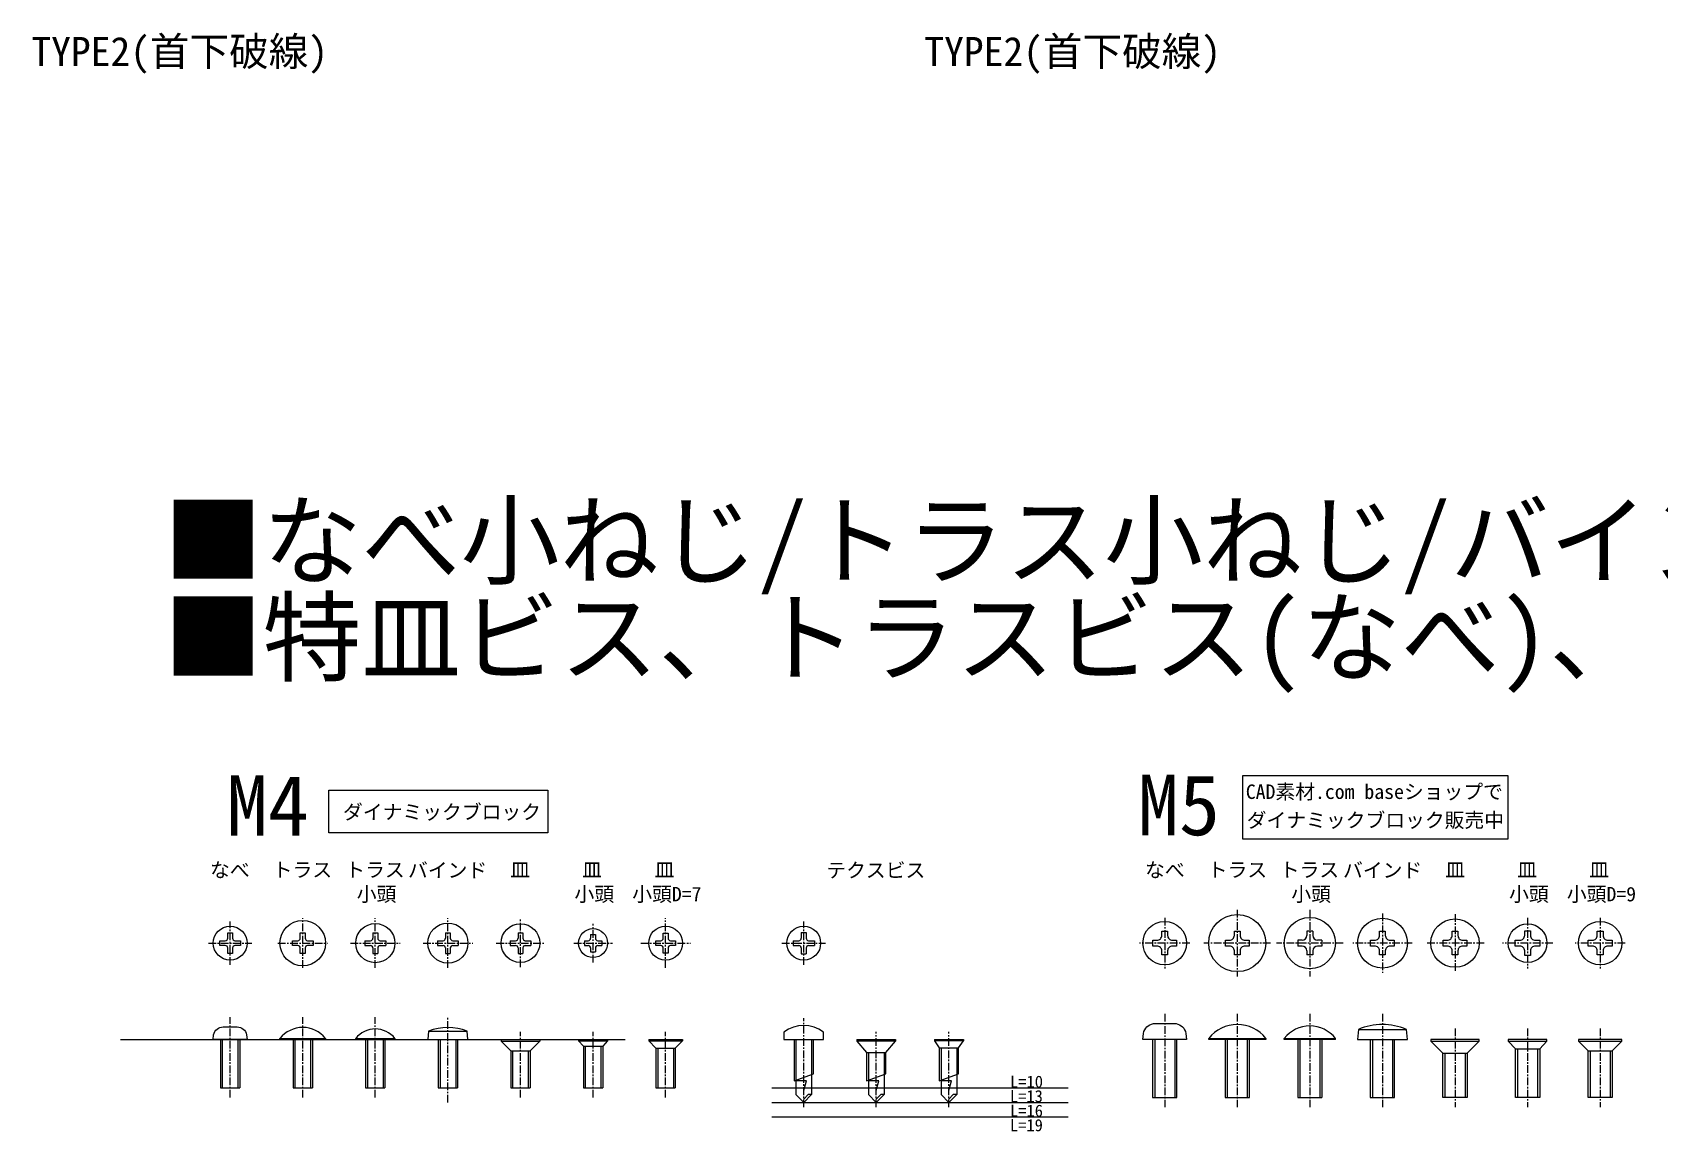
# Model space of a CAD drawing. Header units: millimetres. Extents: x 233 to 3318, y 47 to 2014.
# Drawn here: x 233.3 to 569.5, y 1513.5 to 1740.6 of the extents above; entities that cross this region are included whole.
import ezdxf
from ezdxf.enums import TextEntityAlignment as Align

# ---------------------------------------------------------------- set-up
doc = ezdxf.new("R2010")
doc.units = ezdxf.units.MM
doc.linetypes.add('csc_CENTER', pattern=[50.8, 31.75, -6.35, 6.35, -6.35])
doc.layers.get('Defpoints').update_dxf_attribs({"color": 251})
doc.styles.add('ＭＳ ゴシック', font='MS Gothic.ttf')

# ---------------------------------------------------------------- blocks, each defined once
blk = doc.blocks.new('*U143')
at = {"color": 0, "linetype": 'csc_CENTER', "lineweight": -2, "ltscale": 0.05}
for p, q in [((0, -4.5), (0, 4.5)), ((-4.5, 0), (4.5, 0))]:
    blk.add_line(p, q, dxfattribs=at)
at = {"color": 0, "linetype": 'ByBlock', "lineweight": -2}
blk.add_lwpolyline([(-0.5, -2.15), (-0.5, -1, 0.414214), (-1, -0.5), (-2.15, -0.5), (-2.15, 0.5), (-1, 0.5, 0.414214), (-0.5, 1), (-0.5, 2.15), (0.5, 2.15), (0.5, 1, 0.414214), (1, 0.5), (2.15, 0.5), (2.15, -0.5), (1, -0.5, 0.414214), (0.5, -1), (0.5, -2.15)], format="xyb", close=True, dxfattribs=at)
blk.add_circle((0, 0), 3.5, dxfattribs=at)
blk = doc.blocks.new('*U142')
at = {"color": 0, "linetype": 'csc_CENTER', "lineweight": -2, "ltscale": 0.05}
for p, q in [((0, -5.14), (0, 5.14)), ((-5.14, 0), (5.14, 0))]:
    blk.add_line(p, q, dxfattribs=at)
at = {"color": 0, "linetype": 'ByBlock', "lineweight": -2}
blk.add_lwpolyline([(-0.5, -2.15), (-0.5, -1, 0.414214), (-1, -0.5), (-2.15, -0.5), (-2.15, 0.5), (-1, 0.5, 0.414214), (-0.5, 1), (-0.5, 2.15), (0.5, 2.15), (0.5, 1, 0.414214), (1, 0.5), (2.15, 0.5), (2.15, -0.5), (1, -0.5, 0.414214), (0.5, -1), (0.5, -2.15)], format="xyb", close=True, dxfattribs=at)
blk.add_circle((0, 0), 4.7, dxfattribs=at)
blk = doc.blocks.new('*U141')
at = {"color": 0, "linetype": 'csc_CENTER', "lineweight": -2, "ltscale": 0.05}
for p, q in [((0, -5.14), (0, 5.14)), ((-5.14, 0), (5.14, 0))]:
    blk.add_line(p, q, dxfattribs=at)
at = {"color": 0, "linetype": 'ByBlock', "lineweight": -2}
for p, q in [((-2.15, 0.5), (-1, 0.5)), ((-2.15, 0.5), (-2.15, -0.5)), ((-0.5, 2.15), (-0.5, 1)), ((-0.5, 2.15), (0.5, 2.15)), ((0.5, 2.15), (0.5, 1)), ((1, 0.5), (2.15, 0.5)), ((2.15, 0.5), (2.15, -0.5)), ((-2.15, -0.5), (-1, -0.5)), ((-0.5, -1), (-0.5, -2.15)), ((-0.5, -2.15), (0.5, -2.15)), ((0.5, -1), (0.5, -2.15)), ((1, -0.5), (2.15, -0.5))]:
    blk.add_line(p, q, dxfattribs=at)
blk.add_circle((0, 0), 4.15, dxfattribs=at)
for centre, start, end in [((-1, 1), 270, 0), ((1, 1), 180, 270), ((-1, -1), 0, 90), ((1, -1), 90, 180)]:
    blk.add_arc(centre, 0.5, start, end, dxfattribs=at)
blk = doc.blocks.new('*U140')
at = {"color": 0, "linetype": 'csc_CENTER', "lineweight": -2, "ltscale": 0.05}
for p, q in [((0, -4.99), (0, 4.99)), ((-4.99, 0), (4.99, 0))]:
    blk.add_line(p, q, dxfattribs=at)
at = {"color": 0, "linetype": 'ByBlock', "lineweight": -2}
for p, q in [((-2.15, 0.5), (-1, 0.5)), ((-2.15, 0.5), (-2.15, -0.5)), ((-0.5, 2.15), (-0.5, 1)), ((-0.5, 2.15), (0.5, 2.15)), ((0.5, 2.15), (0.5, 1)), ((1, 0.5), (2.15, 0.5)), ((2.15, 0.5), (2.15, -0.5)), ((-2.15, -0.5), (-1, -0.5)), ((-0.5, -1), (-0.5, -2.15)), ((-0.5, -2.15), (0.5, -2.15)), ((0.5, -1), (0.5, -2.15)), ((1, -0.5), (2.15, -0.5))]:
    blk.add_line(p, q, dxfattribs=at)
blk.add_circle((0, 0), 4, dxfattribs=at)
for centre, start, end in [((-1, 1), 270, 0), ((1, 1), 180, 270), ((-1, -1), 0, 90), ((1, -1), 90, 180)]:
    blk.add_arc(centre, 0.5, start, end, dxfattribs=at)
blk = doc.blocks.new('*U139')
at = {"color": 0, "linetype": 'csc_CENTER', "lineweight": -2, "ltscale": 0.05}
for p, q in [((0, -3.99), (0, 3.99)), ((-3.99, 0), (3.99, 0))]:
    blk.add_line(p, q, dxfattribs=at)
at = {"color": 0, "linetype": 'ByBlock', "lineweight": -2}
for p, q in [((-1.8, 0.5), (-1, 0.5)), ((-1.8, 0.5), (-1.8, -0.5)), ((-0.5, 1.8), (-0.5, 1)), ((-0.5, 1.8), (0.5, 1.8)), ((0.5, 1.8), (0.5, 1)), ((1, 0.5), (1.8, 0.5)), ((1.8, 0.5), (1.8, -0.5)), ((-1.8, -0.5), (-1, -0.5)), ((-0.5, -1), (-0.5, -1.8)), ((-0.5, -1.8), (0.5, -1.8)), ((0.5, -1), (0.5, -1.8)), ((1, -0.5), (1.8, -0.5))]:
    blk.add_line(p, q, dxfattribs=at)
blk.add_circle((0, 0), 3, dxfattribs=at)
for centre, start, end in [((-1, 1), 270, 0), ((1, 1), 180, 270), ((-1, -1), 0, 90), ((1, -1), 90, 180)]:
    blk.add_arc(centre, 0.5, start, end, dxfattribs=at)
blk = doc.blocks.new('*U138')
at = {"color": 0, "linetype": 'csc_CENTER', "lineweight": -2, "ltscale": 0.05}
blk.add_line((0, -12), (0, 4.6), dxfattribs=at)
at = {"color": 0, "linetype": 'ByBlock', "lineweight": -2}
for p, q in [((-2, 0), (-2, -10)), ((-1.62, 0), (-1.62, -10)), ((1.62, 0), (1.62, -10)), ((2, 0), (2, -10)), ((-2, -10), (2, -10))]:
    blk.add_line(p, q, dxfattribs=at)
blk.add_lwpolyline([(1.45, 2.6, -0.356394), (3.41, 1), (3.5, 0), (-3.5, 0), (-3.41, 1, -0.356394), (-1.45, 2.6)], format="xyb", close=True, dxfattribs=at)
blk = doc.blocks.new('*U137')
at = {"color": 0, "linetype": 'csc_CENTER', "lineweight": -2, "ltscale": 0.05}
blk.add_line((0, -12), (0, 4.6), dxfattribs=at)
at = {"color": 0, "linetype": 'ByBlock', "lineweight": -2}
for p, q in [((-2, 0), (-2, -10)), ((-1.62, 0), (-1.62, -10)), ((1.62, 0), (1.62, -10)), ((2, 0), (2, -10)), ((-2, -10), (2, -10))]:
    blk.add_line(p, q, dxfattribs=at)
blk.add_lwpolyline([(-4.7, 0), (-4.7, 0.23), (4.7, 0.23), (4.7, 0)], close=True, dxfattribs=at)
blk.add_arc((0, -3.5), 6, 38.4332, 141.5668, dxfattribs=at)
blk = doc.blocks.new('*U136')
at = {"color": 0, "linetype": 'csc_CENTER', "lineweight": -2, "ltscale": 0.05}
blk.add_line((0, -13), (0, 4.6), dxfattribs=at)
at = {"color": 0, "linetype": 'ByBlock', "lineweight": -2}
for p, q in [((-2, 0), (-2, -10)), ((-1.62, 0), (-1.62, -10)), ((1.62, 0), (1.62, -10)), ((2, 0), (2, -10)), ((-2, -10), (2, -10))]:
    blk.add_line(p, q, dxfattribs=at)
blk.add_lwpolyline([(-4, 1.7), (4, 1.7, 0.19994), (-4, 1.7), (-4.15, 0), (4.15, 0), (4, 1.7)], format="xyb", dxfattribs=at)
blk = doc.blocks.new('*U135')
at = {"color": 0, "linetype": 'csc_CENTER', "lineweight": -2, "ltscale": 0.05}
blk.add_line((0, -12), (0, 1.6), dxfattribs=at)
at = {"color": 0, "linetype": 'ByBlock', "lineweight": -2}
for p, q in [((-4, 0), (-4, -0.3)), ((-4, -0.3), (4, -0.3)), ((-4, -0.3), (-2, -2.3)), ((-2, -2.3), (2, -2.3)), ((-2, -2.3), (-2, -10)), ((-1.621, -2.3), (-1.621, -10)), ((1.621, -2.3), (1.621, -10)), ((4, -0.3), (2, -2.3)), ((2, -2.3), (2, -10)), ((4, 0), (4, -0.3)), ((-2, -10), (2, -10))]:
    blk.add_line(p, q, dxfattribs=at)
at = {"color": 0, "linetype": 'Continuous', "lineweight": -2}
blk.add_line((-4, 0), (4, 0), dxfattribs=at)
blk = doc.blocks.new('*U145')
at = {"color": 0, "linetype": 'csc_CENTER', "lineweight": -2, "ltscale": 0.05}
blk.add_line((0, -12), (0, 1.6), dxfattribs=at)
at = {"color": 0, "linetype": 'ByBlock', "lineweight": -2}
for p, q in [((-3, 0), (-3, -0.25)), ((-3, 0), (3, 0)), ((-3, -0.25), (3, -0.25)), ((-3, -0.25), (-2, -1.4)), ((-2, -1.4), (2, -1.4)), ((-2, -1.4), (-2, -10)), ((-1.621, -1.4), (-1.621, -10)), ((1.621, -1.4), (1.621, -10)), ((3, -0.25), (2, -1.4)), ((2, -1.4), (2, -10)), ((3, 0), (3, -0.25)), ((-2, -10), (2, -10))]:
    blk.add_line(p, q, dxfattribs=at)
blk = doc.blocks.new('*U133')
at = {"color": 0, "linetype": 'csc_CENTER', "lineweight": -2, "ltscale": 0.05}
for p, q in [((0, -5.14), (0, 5.14)), ((-5.14, 0), (5.14, 0))]:
    blk.add_line(p, q, dxfattribs=at)
at = {"color": 0, "linetype": 'ByBlock', "lineweight": -2}
for p, q in [((-2.15, 0.5), (-1, 0.5)), ((-2.15, 0.5), (-2.15, -0.5)), ((-0.5, 2.15), (-0.5, 1)), ((-0.5, 2.15), (0.5, 2.15)), ((0.5, 2.15), (0.5, 1)), ((1, 0.5), (2.15, 0.5)), ((2.15, 0.5), (2.15, -0.5)), ((-2.15, -0.5), (-1, -0.5)), ((-0.5, -1), (-0.5, -2.15)), ((-0.5, -2.15), (0.5, -2.15)), ((0.5, -1), (0.5, -2.15)), ((1, -0.5), (2.15, -0.5))]:
    blk.add_line(p, q, dxfattribs=at)
blk.add_circle((0, 0), 4.05, dxfattribs=at)
for centre, start, end in [((-1, 1), 270, 0), ((1, 1), 180, 270), ((-1, -1), 0, 90), ((1, -1), 90, 180)]:
    blk.add_arc(centre, 0.5, start, end, dxfattribs=at)
blk = doc.blocks.new('*U132')
at = {"color": 0, "linetype": 'csc_CENTER', "lineweight": -2, "ltscale": 0.05}
blk.add_line((0, -12), (0, 4.6), dxfattribs=at)
at = {"color": 0, "linetype": 'ByBlock', "lineweight": -2}
for p, q in [((-2, 0), (-2, -10)), ((-1.62, 0), (-1.62, -10)), ((1.62, 0), (1.62, -10)), ((2, 0), (2, -10)), ((-2, -10), (2, -10))]:
    blk.add_line(p, q, dxfattribs=at)
blk.add_lwpolyline([(-4.05, 0), (-4.05, 0.23), (4.05, 0.23), (4.05, 0)], close=True, dxfattribs=at)
blk.add_arc((0, -2.95), 5.15, 38.1127, 141.8873, dxfattribs=at)
blk = doc.blocks.new('*U144')
at = {"color": 0, "linetype": 'csc_CENTER', "lineweight": -2, "ltscale": 0.05}
for p, q in [((0, -5.14), (0, 5.14)), ((-5.14, 0), (5.14, 0))]:
    blk.add_line(p, q, dxfattribs=at)
at = {"color": 0, "linetype": 'ByBlock', "lineweight": -2}
blk.add_lwpolyline([(-0.5, -2.05), (-0.5, -1, 0.414214), (-1, -0.5), (-2.05, -0.5), (-2.05, 0.5), (-1, 0.5, 0.414214), (-0.5, 1), (-0.5, 2.05), (0.5, 2.05), (0.5, 1, 0.414214), (1, 0.5), (2.05, 0.5), (2.05, -0.5), (1, -0.5, 0.414214), (0.5, -1), (0.5, -2.05)], format="xyb", close=True, dxfattribs=at)
blk.add_circle((0, 0), 3.5, dxfattribs=at)
blk = doc.blocks.new('*U134')
at = {"color": 0, "linetype": 'csc_CENTER', "lineweight": -2, "ltscale": 0.05}
blk.add_line((0, -12), (0, 1.6), dxfattribs=at)
at = {"color": 0, "linetype": 'ByBlock', "lineweight": -2}
for p, q in [((-3.5, 0), (-3.5, -0.25)), ((-3.5, 0), (3.5, 0)), ((-3.5, -0.25), (3.5, -0.25)), ((-3.5, -0.25), (-2, -1.75)), ((-2, -1.75), (2, -1.75)), ((-2, -1.75), (-2, -10)), ((-1.621, -1.75), (-1.621, -10)), ((1.621, -1.75), (1.621, -10)), ((3.5, -0.25), (2, -1.75)), ((2, -1.75), (2, -10)), ((3.5, 0), (3.5, -0.25)), ((-2, -10), (2, -10))]:
    blk.add_line(p, q, dxfattribs=at)

msp = doc.modelspace()

# ---------------------------------------------------------------- linework, layer by layer
at = {"color": 0, "linetype": 'csc_CENTER', "lineweight": -2, "ltscale": 0.05}
for p, q in [((392.67, 1547.88), (392.67, 1556.88)), ((388.17, 1552.38), (397.17, 1552.38))]:
    msp.add_line(p, q, dxfattribs=at)
at = {"linetype": 'csc_CENTER', "ltscale": 0.05}
for p, q in [((467.27, 1557.61), (467.27, 1547.15)), ((482.27, 1559.28), (482.27, 1545.48)), ((497.27, 1559.28), (497.27, 1545.48)), ((512.27, 1558.53), (512.27, 1546.23)), ((527.27, 1558.38), (527.27, 1546.38)), ((542.27, 1557.61), (542.27, 1547.15)), ((557.27, 1557.61), (557.27, 1547.15)), ((472.46, 1552.38), (462.08, 1552.38)), ((489.17, 1552.38), (475.37, 1552.38)), ((504.17, 1552.38), (490.37, 1552.38)), ((518.42, 1552.38), (506.12, 1552.38)), ((533.27, 1552.38), (521.27, 1552.38)), ((547.46, 1552.38), (537.08, 1552.38)), ((562.46, 1552.38), (552.08, 1552.38)), ((392.67, 1518.45), (392.67, 1536.85)), ((407.67, 1518.45), (407.67, 1534.05)), ((422.67, 1518.45), (422.67, 1534.05))]:
    msp.add_line(p, q, dxfattribs=at)
at = {"color": 0, "linetype": 'ByBlock', "lineweight": -2}
for p, q in [((392.17, 1554.58), (392.17, 1553.38)), ((392.17, 1554.58), (393.17, 1554.58)), ((393.17, 1554.58), (393.17, 1553.38)), ((390.47, 1552.88), (391.67, 1552.88)), ((390.47, 1552.88), (390.47, 1551.88)), ((390.47, 1551.88), (391.67, 1551.88)), ((392.17, 1551.38), (392.17, 1550.18)), ((392.17, 1550.18), (393.17, 1550.18)), ((393.17, 1551.38), (393.17, 1550.18)), ((393.67, 1552.88), (394.87, 1552.88)), ((393.67, 1551.88), (394.87, 1551.88)), ((394.87, 1552.88), (394.87, 1551.88))]:
    msp.add_line(p, q, dxfattribs=at)
for p, q in [((497.87, 1554.83), (496.67, 1554.83)), ((496.67, 1554.83), (496.67, 1553.98)), ((497.87, 1554.83), (497.87, 1553.98)), ((494.82, 1552.98), (494.82, 1551.78)), ((495.67, 1552.98), (494.82, 1552.98)), ((495.67, 1551.78), (494.82, 1551.78)), ((496.67, 1550.78), (496.67, 1549.93)), ((497.87, 1550.78), (497.87, 1549.93)), ((499.72, 1552.98), (498.87, 1552.98)), ((499.72, 1551.78), (498.87, 1551.78)), ((499.72, 1552.98), (499.72, 1551.78)), ((497.87, 1549.93), (496.67, 1549.93)), ((394.29, 1532.45), (394.29, 1521.07)), ((403.67, 1532.45), (403.67, 1532.15)), ((403.67, 1532.45), (411.67, 1532.45)), ((411.67, 1532.45), (411.67, 1532.15)), ((419.67, 1532.45), (419.67, 1532.2)), ((419.67, 1532.45), (425.67, 1532.45)), ((420.67, 1530.75), (424.67, 1530.75)), ((424.29, 1530.75), (424.29, 1521.07)), ((425.67, 1532.45), (425.67, 1532.2)), ((540.2, 1530.55), (540.2, 1520.45)), ((544.34, 1530.55), (544.34, 1520.45)), ((555.2, 1530.15), (555.2, 1520.45)), ((559.34, 1530.15), (559.34, 1520.45)), ((405.67, 1529.75), (409.67, 1529.75)), ((409.29, 1529.75), (409.29, 1521.07)), ((525.2, 1529.65), (525.2, 1520.45)), ((529.34, 1529.65), (529.34, 1520.45))]:
    msp.add_line(p, q)
for points in [[(294.51, 1583.98), (339.77, 1583.98), (339.77, 1575.16), (294.51, 1575.16)], [(483.41, 1587.03), (538.17, 1587.03), (538.17, 1573.89), (483.41, 1573.89)], [(403.67, 1532.15), (405.67, 1529.75), (405.67, 1523.95), (409.67, 1525.35), (409.67, 1529.75), (411.67, 1532.15)], [(419.67, 1532.2), (420.67, 1530.75), (420.67, 1523.95), (424.67, 1525.35), (424.67, 1530.75), (425.67, 1532.2)], [(476.37, 1532.45), (476.37, 1532.68), (488.17, 1532.68), (488.17, 1532.45)], [(544.77, 1520.45), (539.77, 1520.45), (539.77, 1530.55), (544.77, 1530.55)], [(559.77, 1520.45), (554.77, 1520.45), (554.77, 1530.15), (559.77, 1530.15)], [(529.77, 1520.45), (524.77, 1520.45), (524.77, 1529.65), (529.77, 1529.65)]]:
    msp.add_lwpolyline(points, close=True)
for points in [[(466.67, 1550.78, 0.414214), (465.67, 1551.78), (464.82, 1551.78), (464.82, 1552.98), (465.67, 1552.98, 0.414214), (466.67, 1553.98), (466.67, 1554.83), (467.87, 1554.83), (467.87, 1553.98, 0.414214), (468.87, 1552.98), (469.72, 1552.98), (469.72, 1551.78), (468.87, 1551.78, 0.414214), (467.87, 1550.78), (467.87, 1549.93), (466.67, 1549.93)], [(481.67, 1550.78, 0.414214), (480.67, 1551.78), (479.82, 1551.78), (479.82, 1552.98), (480.67, 1552.98, 0.414214), (481.67, 1553.98), (481.67, 1554.83), (482.87, 1554.83), (482.87, 1553.98, 0.414214), (483.87, 1552.98), (484.72, 1552.98), (484.72, 1551.78), (483.87, 1551.78, 0.414214), (482.87, 1550.78), (482.87, 1549.93), (481.67, 1549.93)], [(511.67, 1550.78, 0.414214), (510.67, 1551.78), (509.82, 1551.78), (509.82, 1552.98), (510.67, 1552.98, 0.414214), (511.67, 1553.98), (511.67, 1554.83), (512.87, 1554.83), (512.87, 1553.98, 0.414214), (513.87, 1552.98), (514.72, 1552.98), (514.72, 1551.78), (513.87, 1551.78, 0.414214), (512.87, 1550.78), (512.87, 1549.93), (511.67, 1549.93)], [(526.67, 1550.78, 0.414214), (525.67, 1551.78), (524.82, 1551.78), (524.82, 1552.98), (525.67, 1552.98, 0.414214), (526.67, 1553.98), (526.67, 1554.83), (527.87, 1554.83), (527.87, 1553.98, 0.414214), (528.87, 1552.98), (529.72, 1552.98), (529.72, 1551.78), (528.87, 1551.78, 0.414214), (527.87, 1550.78), (527.87, 1549.93), (526.67, 1549.93)], [(541.67, 1550.78, 0.414214), (540.67, 1551.78), (539.72, 1551.78), (539.72, 1552.98), (540.67, 1552.98, 0.414214), (541.67, 1553.98), (541.67, 1554.93), (542.87, 1554.93), (542.87, 1553.98, 0.414214), (543.87, 1552.98), (544.82, 1552.98), (544.82, 1551.78), (543.87, 1551.78, 0.414214), (542.87, 1550.78), (542.87, 1549.83), (541.67, 1549.83)], [(556.67, 1550.78, 0.414214), (555.67, 1551.78), (554.82, 1551.78), (554.82, 1552.98), (555.67, 1552.98, 0.414214), (556.67, 1553.98), (556.67, 1554.83), (557.87, 1554.83), (557.87, 1553.98, 0.414214), (558.87, 1552.98), (559.72, 1552.98), (559.72, 1551.78), (558.87, 1551.78, 0.414214), (557.87, 1550.78), (557.87, 1549.93), (556.67, 1549.93)], [(396.77, 1533.95, 0.341463), (388.57, 1533.95), (388.57, 1532.45), (396.77, 1532.45)], [(469.61, 1535.75, -0.305672), (471.66, 1533.73), (471.77, 1532.45), (462.77, 1532.45), (462.88, 1533.73, -0.305672), (464.94, 1535.75)]]:
    msp.add_lwpolyline(points, format="xyb", close=True)
at = {"linetype": 'csc_CENTER', "ltscale": 0.05}
for points in [[(467.27, 1537.75), (467.27, 1518.45)], [(482.27, 1537.75), (482.27, 1518.45)], [(497.27, 1537.75), (497.27, 1518.45)], [(512.27, 1537.75), (512.27, 1518.45)], [(527.27, 1534.75), (527.27, 1518.45)], [(542.27, 1534.75), (542.27, 1518.45)], [(557.27, 1534.75), (557.27, 1518.45)]]:
    msp.add_lwpolyline(points, dxfattribs=at)
msp.add_lwpolyline([(507.3, 1534.55), (517.24, 1534.55, 0.201362), (507.3, 1534.55), (507.12, 1532.45), (517.42, 1532.45), (517.24, 1534.55)], format="xyb")
for points in [[(390.67, 1532.45), (390.67, 1523.95), (394.67, 1525.35), (394.67, 1532.45)], [(391.05, 1532.45), (391.05, 1521.07), (392.67, 1519.45), (394.29, 1521.07), (393.58, 1521.07), (392.67, 1520.16)], [(421.05, 1530.75), (421.05, 1521.07), (422.67, 1519.45), (424.29, 1521.07), (423.58, 1521.07), (422.67, 1520.16)], [(464.77, 1532.45), (464.77, 1520.45), (469.77, 1520.45), (469.77, 1532.45)], [(465.2, 1532.45), (465.2, 1520.45)], [(469.34, 1532.45), (469.34, 1520.45)], [(479.77, 1532.45), (479.77, 1520.45), (484.77, 1520.45), (484.77, 1532.45)], [(480.2, 1532.45), (480.2, 1520.45)], [(484.34, 1532.45), (484.34, 1520.45)], [(491.97, 1532.45), (491.97, 1532.68)], [(491.97, 1532.68), (502.57, 1532.68)], [(502.57, 1532.45), (491.97, 1532.45)], [(494.77, 1532.45), (494.77, 1520.45)], [(495.2, 1532.45), (495.2, 1520.45)], [(499.34, 1532.45), (499.34, 1520.45)], [(499.77, 1532.45), (499.77, 1520.45)], [(502.57, 1532.45), (502.57, 1532.68)], [(509.77, 1532.45), (509.77, 1520.45), (514.77, 1520.45), (514.77, 1532.45)], [(510.2, 1532.45), (510.2, 1520.45)], [(514.34, 1532.45), (514.34, 1520.45)], [(532.27, 1532.15), (532.27, 1532.45), (522.27, 1532.45), (522.27, 1532.15)], [(524.77, 1529.65), (522.27, 1532.15), (532.27, 1532.15), (529.77, 1529.65)], [(546.27, 1532.15), (546.27, 1532.45), (538.27, 1532.45), (538.27, 1532.15)], [(539.77, 1530.55), (538.27, 1532.15), (546.27, 1532.15), (544.77, 1530.55)], [(561.77, 1532.15), (561.77, 1532.45), (552.77, 1532.45), (552.77, 1532.15)], [(554.77, 1530.15), (552.77, 1532.15), (561.77, 1532.15), (559.77, 1530.15)], [(406.05, 1529.75), (406.05, 1521.07), (407.67, 1519.45), (409.29, 1521.07), (408.58, 1521.07), (407.67, 1520.16)], [(392.67, 1521.95), (393.21, 1523.95), (391.05, 1523.95)], [(407.67, 1521.95), (408.21, 1523.95), (406.05, 1523.95)], [(422.67, 1521.95), (423.21, 1523.95), (421.05, 1523.95)], [(494.77, 1520.45), (499.77, 1520.45)]]:
    msp.add_lwpolyline(points)
for centre, radius in [((467.27, 1552.38), 4.5), ((482.27, 1552.38), 5.9), ((497.27, 1552.38), 5.3), ((512.27, 1552.38), 5.15), ((527.27, 1552.38), 5), ((557.27, 1552.38), 4.5), ((542.27, 1552.38), 4)]:
    msp.add_circle(centre, radius)
at = {"color": 0, "linetype": 'ByBlock', "lineweight": -2}
msp.add_circle((392.67, 1552.38), 3.5, dxfattribs=at)
for centre, radius, start, end in [((495.67, 1553.98), 1, 270, 0), ((498.87, 1553.98), 1, 180, 270), ((495.67, 1550.78), 1, 0, 90), ((498.87, 1550.78), 1, 90, 180), ((482.27, 1528.05), 7.5, 38.1249, 141.8751), ((497.27, 1528.5), 6.75, 38.2678, 141.7322)]:
    msp.add_arc(centre, radius, start, end)
for centre, start, end in [((391.67, 1553.38), 270, 0), ((391.67, 1551.38), 0, 90), ((393.67, 1553.38), 180, 270), ((393.67, 1551.38), 90, 180)]:
    msp.add_arc(centre, 0.5, start, end, dxfattribs=at)
at = {"layer": 'Defpoints'}
for points in [[(251.48, 1532.45), (355.75, 1532.45)], [(386.07, 1522.45), (447.3, 1522.45)], [(386.07, 1519.45), (447.3, 1519.45)], [(386.07, 1516.45), (447.3, 1516.45)]]:
    msp.add_lwpolyline(points, dxfattribs=at)

# ---------------------------------------------------------------- block references
for name, p in [('*U143', (274.13, 1552.38)), ('*U142', (289.13, 1552.38)), ('*U133', (304.13, 1552.38)), ('*U141', (319.13, 1552.38)), ('*U140', (334.13, 1552.38)), ('*U144', (364.13, 1552.38)), ('*U139', (349.13, 1552.38)), ('*U138', (274.13, 1532.45)), ('*U137', (289.13, 1532.45)), ('*U132', (304.13, 1532.45)), ('*U136', (319.13, 1532.45)), ('*U135', (334.13, 1532.45)), ('*U145', (349.13, 1532.45)), ('*U134', (364.13, 1532.45))]:
    msp.add_blockref(name, p)

# ---------------------------------------------------------------- texts
at = {"style": 'ＭＳ ゴシック'}
for s, height, p in [('TYPE2(首下破線)', 6, (263.71, 1736.3)), ('TYPE2(首下破線)', 6, (448.26, 1736.3)), ('CAD素材.com baseショップで', 3, (510.6, 1583.73)), ('ダイナミックブロック販売中', 3, (510.81, 1577.87)), ('なべ', 3, (274.07, 1567.53)), ('トラス', 3, (289.06, 1567.53)), ('トラス', 3, (304.06, 1567.53)), ('バインド', 3, (319.07, 1567.53)), ('皿', 3, (334.07, 1567.53)), ('皿', 3, (348.91, 1567.53)), ('皿', 3, (363.91, 1567.53)), ('テクスビス', 3, (407.57, 1567.53)), ('なべ', 3, (467.31, 1567.53)), ('トラス', 3, (482.3, 1567.53)), ('トラス', 3, (497.2, 1567.53)), ('バインド', 3, (512.31, 1567.53)), ('皿', 3, (527.31, 1567.53)), ('皿', 3, (542.16, 1567.53)), ('皿', 3, (557.06, 1567.53)), ('小頭', 3, (304.39, 1562.53)), ('小頭', 3, (349.39, 1562.53)), ('小頭D=7', 3, (364.39, 1562.53)), ('小頭', 3, (497.54, 1562.53)), ('小頭', 3, (542.54, 1562.53)), ('小頭D=9', 3, (557.54, 1562.53))]:
    msp.add_text(s, height=height, dxfattribs=at).set_placement(p, align=Align.MIDDLE)
at = {"color": 6, "style": 'ＭＳ ゴシック'}
msp.add_text('ダイナミックブロック', height=3, dxfattribs=at).set_placement((317.91, 1579.58), align=Align.MIDDLE)
at = {"style": 'ＭＳ ゴシック'}
for s, p in [('L=10', (435.31, 1522.5)), ('L=13', (435.29, 1519.5)), ('L=16', (435.31, 1516.5)), ('L=19', (435.29, 1513.5))]:
    msp.add_text(s, height=2.5, dxfattribs=at).set_placement(p)
at = {"attachment_point": 1, "style": 'ＭＳ ゴシック'}
for s, insert, char_height in [('■なべ小ねじ/トラス小ねじ/バインド小ねじ/皿小ねじ[JIS B 1111]', (260.38, 1643.08), 15), ('■特皿ビス、トラスビス(なべ)、トラスビス(皿)、トラスビス(特皿)', (260.38, 1623.08), 15), ('M4', (273.41, 1587.05), 12.5), ('M5', (461.71, 1587.17), 12.5)]:
    msp.add_mtext(s, dxfattribs=dict(at, insert=insert, char_height=char_height))

doc.saveas('drawing.dxf')
